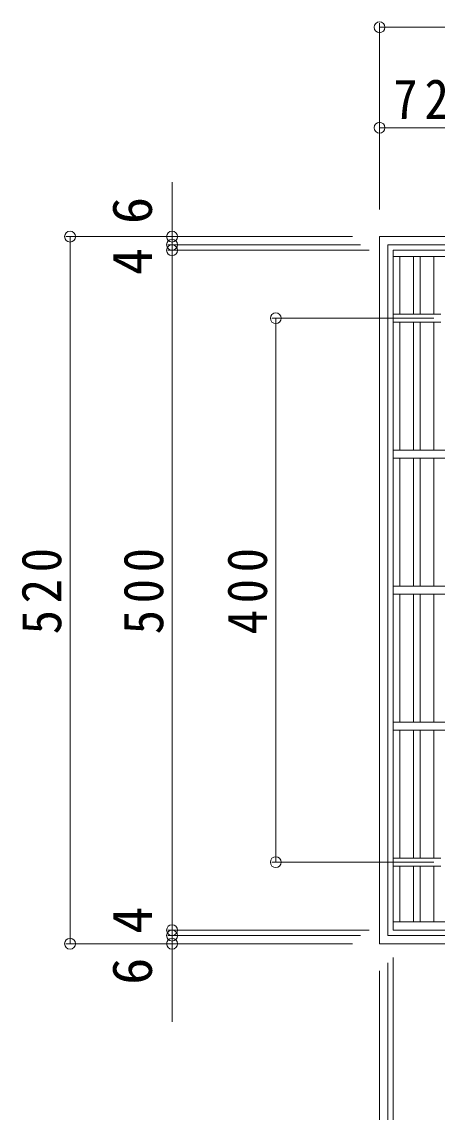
# Model space of a CAD drawing. Units: millimetres at full size, sheet at 1:10; some dimension numbers follow another scale. Extents: x -1794 to 1830, y -1374 to 1335.
# Drawn here: x -1429 to -1123, y 502 to 1304 of the extents above; entities that cross this region are included whole.
import ezdxf
from ezdxf.enums import TextEntityAlignment as Align

# ---------------------------------------------------------------- set-up
doc = ezdxf.new("R2010")
doc.units = ezdxf.units.MM
doc.header["$LTSCALE"] = 10
doc.header["$PDMODE"] = 32
doc.header["$PDSIZE"] = 8
doc.linetypes.add('DASHED1', pattern=[1.8, 1.2, -0.6])
for name, color, linetype, lineweight in [('C-1', 2, 'DASHED1', 9), ('C-2', 3, 'Continuous', 9), ('C-4', 7, 'Continuous', 9)]:
    doc.layers.add(name, color=color, linetype=linetype, lineweight=lineweight)
doc.styles.add('ＭＳ ゴシック', font='')
doc.styles.get('ＭＳ ゴシック').set_extended_font_data('MS Gothic')

msp = doc.modelspace()

# ---------------------------------------------------------------- linework, layer by layer
at = {"layer": 'C-1', "linetype": 'Continuous'}
for p, q in [((-1165.44, 1145.71), (-645.44, 1145.71)), ((-1165.44, 1145.71), (-1165.44, 625.71)), ((-1159.44, 1139.71), (-651.44, 1139.71)), ((-1159.44, 1139.71), (-1159.44, 631.71)), ((-1165.44, 625.71), (-645.44, 625.71)), ((-1159.44, 631.71), (-651.44, 631.71))]:
    msp.add_line(p, q, dxfattribs=at)
at = {"layer": 'C-2'}
for p, q in [((-1155.44, 1135.71), (-655.44, 1135.71)), ((-1155.44, 1135.71), (-1155.44, 635.71)), ((-1155.44, 1131.21), (-655.44, 1131.21)), ((-1150.44, 1088.71), (-1150.44, 1131.21)), ((-1140.44, 1088.71), (-1140.44, 1131.21)), ((-1135.44, 1088.71), (-1135.44, 1131.21)), ((-1125.44, 1088.71), (-1125.44, 1131.21)), ((-1120.44, 1088.71), (-1155.44, 1088.71)), ((-1120.44, 1082.71), (-1155.44, 1082.71)), ((-1150.44, 988.71), (-1150.44, 1082.71)), ((-1140.44, 988.71), (-1140.44, 1082.71)), ((-1135.44, 988.71), (-1135.44, 1082.71)), ((-1125.44, 988.71), (-1125.44, 1082.71)), ((-655.44, 988.71), (-1155.44, 988.71)), ((-655.44, 982.71), (-1155.44, 982.71)), ((-1150.44, 888.71), (-1150.44, 982.71)), ((-1140.44, 888.71), (-1140.44, 982.71)), ((-1135.44, 888.71), (-1135.44, 982.71)), ((-1125.44, 888.71), (-1125.44, 982.71)), ((-655.44, 888.71), (-1155.44, 888.71)), ((-655.44, 882.71), (-1155.44, 882.71)), ((-1150.44, 788.71), (-1150.44, 882.71)), ((-1140.44, 788.71), (-1140.44, 882.71)), ((-1135.44, 788.71), (-1135.44, 882.71)), ((-1125.44, 788.71), (-1125.44, 882.71)), ((-655.44, 788.71), (-1155.44, 788.71)), ((-655.44, 782.71), (-1155.44, 782.71)), ((-1150.44, 688.71), (-1150.44, 782.71)), ((-1140.44, 688.71), (-1140.44, 782.71)), ((-1135.44, 688.71), (-1135.44, 782.71)), ((-1125.44, 688.71), (-1125.44, 782.71)), ((-1120.44, 688.71), (-1155.44, 688.71)), ((-1120.44, 682.71), (-1155.44, 682.71)), ((-1150.44, 641.71), (-1150.44, 682.71)), ((-1140.44, 641.71), (-1140.44, 682.71)), ((-1135.44, 641.71), (-1135.44, 682.71)), ((-1125.44, 641.71), (-1125.44, 682.71)), ((-655.44, 641.71), (-1155.44, 641.71)), ((-655.44, 635.71), (-1155.44, 635.71))]:
    msp.add_line(p, q, dxfattribs=at)
at = {"layer": 'C-4'}
for p, q in [((-1165.44, 1302.68), (-1165.44, 1165.71)), ((-1165.44, 1299.68), (-905.44, 1299.68)), ((-1165.44, 1225.76), (-1092.94, 1225.76)), ((-1318.09, 1185.84), (-1318.09, 1139.71)), ((-1396.12, 1145.71), (-1185.44, 1145.71)), ((-1393.12, 625.71), (-1393.12, 1145.71)), ((-1321.09, 1139.71), (-1179.44, 1139.71)), ((-1318.09, 1139.71), (-1318.09, 1135.71)), ((-1321.09, 1135.71), (-1172.94, 1135.71)), ((-1318.09, 1135.71), (-1318.09, 635.71)), ((-1244.76, 1085.71), (-1125.44, 1085.71)), ((-1241.76, 685.71), (-1241.76, 1085.71)), ((-1244.76, 685.71), (-1125.44, 685.71)), ((-1321.09, 635.71), (-1172.94, 635.71)), ((-1318.09, 635.71), (-1318.09, 631.71)), ((-1396.12, 625.71), (-1185.44, 625.71)), ((-1321.09, 631.71), (-1179.44, 631.71)), ((-1318.09, 631.71), (-1318.09, 568.21)), ((-1159.44, 454.7), (-1159.44, 611.71)), ((-1155.44, 454.7), (-1155.44, 615.71)), ((-1165.44, 383.07), (-1165.44, 605.71))]:
    msp.add_line(p, q, dxfattribs=at)
for p in [(-1165.44, 1299.68), (-1165.44, 1225.76), (-1393.12, 1145.71), (-1318.09, 1145.71), (-1318.09, 1139.71), (-1318.09, 1135.71), (-1241.76, 1085.71), (-1241.76, 685.71), (-1318.09, 635.71), (-1318.09, 631.71), (-1393.12, 625.71), (-1318.09, 625.71)]:
    msp.add_point(p, dxfattribs=at)

# ---------------------------------------------------------------- texts
at = {"layer": 'C-4', "color": 2, "style": 'ＭＳ ゴシック'}
for s, p in [('6', (-1324.09, 1154.95)), ('4', (-1324.09, 1117.4)), ('4', (-1324.09, 633.06)), ('6', (-1324.09, 595.5))]:
    msp.add_text(s, height=29.33, rotation=90, dxfattribs=at).set_placement(p, align=Align.BOTTOM_LEFT)
at = {"layer": 'C-4', "color": 2, "insert": (-1155.35, 1231.76), "char_height": 29.33, "attachment_point": 7, "style": 'ＭＳ ゴシック'}
msp.add_mtext('\\T1.28;\\W0.9;72.5', dxfattribs=at)
at = {"layer": 'C-4', "color": 2, "char_height": 29.33, "attachment_point": 7, "rotation": 90, "style": 'ＭＳ ゴシック'}
for s, insert in [('\\T1.27;\\W0.9;520', (-1399.12, 853.21)), ('\\T1.27;\\W0.9;500', (-1324.09, 853.21)), ('\\T1.27;\\W0.9;400', (-1247.76, 853.21))]:
    msp.add_mtext(s, dxfattribs=dict(at, insert=insert))

doc.saveas('drawing.dxf')
